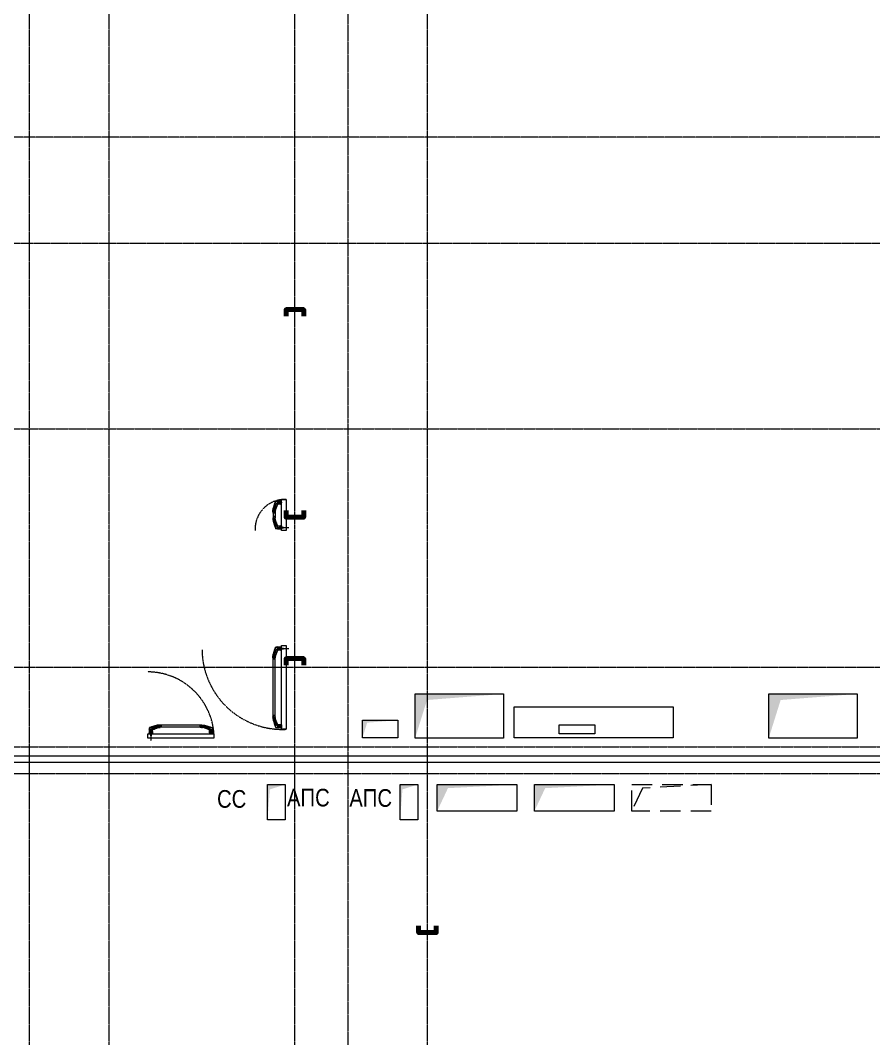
# Model space of a CAD drawing. Header units: millimetres. Extents: x -231292 to 573618, y -153144 to 564035.
# Drawn here: x -119580 to -109928, y 221195 to 232717 of the extents above; entities that cross this region are included whole.
import ezdxf

# ---------------------------------------------------------------- set-up
doc = ezdxf.new("R2010")
doc.units = ezdxf.units.MM
for name, pattern in [('CENTER2', [28.575, 19.05, -3.175, 3.175, -3.175]), ('CENTERLINE', [30, 12, -1.5, 3, -1.5, 12]), ('DASHED', [19.05, 12.7, -6.35]), ('HIDDEN', [9.525, 6.35, -3.175])]:
    doc.linetypes.add(name, pattern=pattern)
doc.layers.get('0').update_dxf_attribs({"color": 250})
for name, color, linetype, lineweight in [('АР_Двери_внутренние_антипаника', 250, 'Continuous', 0), ('Витражные конструкции', 252, 'Continuous', 15), ('ДШ_КР', 130, 'Continuous', 35), ('КМ_Фахверки', 250, 'Continuous', 80), ('ОВ_Классы', 250, 'Continuous', 0), ('ОВ_коллекторы', 250, 'Continuous', 30), ('ОВ_Отопление', 250, 'Continuous', 0), ('ОВ_Шахты', 250, 'Continuous', 5), ('РД_Оси_100', 250, 'Continuous', 0), ('СС_Отверстия', 250, 'Continuous', 9)]:
    doc.layers.add(name, color=color, linetype=linetype, lineweight=lineweight)
doc.styles.add('style1', font='ARIALN.TTF')

# ---------------------------------------------------------------- blocks, each defined once
blk = doc.blocks.new('СОШ_2200_АР_ОСИ_М100_28.05.24')
at = {"layer": 'РД_Оси_100', "linetype": 'CENTER2'}
for p, q in [((102300, -6155), (102300, 139938.679)), ((119910, 76200), (-5954.958, 76200)), ((-5954.958, 75000), (119910, 75000)), ((89599.446, 72900), (119910, 72900)), ((90799.446, 69000), (117755, 69000))]:
    blk.add_line(p, q, dxfattribs=at)
for points in [[(103200, -6155), (103200, 139938.679)], [(105300, -6155), (105300, 139938.679)], [(105900, 139938.679), (105900, -6155)], [(106800, -6155), (106800, 139938.679)], [(119910, 70200), (-5954.958, 70200)], [(94200, 69300), (119410, 69300), (119910, 69450)], [(94200, 69000), (119410, 69000), (119910, 68850)]]:
    blk.add_lwpolyline(points, dxfattribs=at)
blk = doc.blocks.new('otv')
at = {"linetype": 'Continuous'}
blk.add_lwpolyline([(0, -1), (0, 0), (1, 0), (1, -1)], close=True, dxfattribs=at)
blk.add_solid([(0, -1), (0, 0), (0.135, -0.137), (1, 0)], dxfattribs=at)
blk = doc.blocks.new('otv пунктир')
at = {"linetype": 'HIDDEN', "ltscale": 0.07}
blk.add_lwpolyline([(0, 0), (0, 1), (1, 1), (1, 0)], close=True, dxfattribs=at)
blk.add_lwpolyline([(0, 1), (0.135, 0.137), (1, 0)], dxfattribs=at)
blk = doc.blocks.new('Ф_пеноблок 200')
at = {"layer": 'КМ_Фахверки'}
blk.add_lwpolyline([(0, -75), (0, 0), (200, 0), (200, -75)], dxfattribs=at)
blk = doc.blocks.new('UUNEW01NEW00')
at = {"layer": 'АР_Двери_внутренние_антипаника', "color": 1, "linetype": 'Continuous'}
for p, q in [((-9.3, 0.2), (-14.4, -1.5)), ((-9.2, 0.8), (-9.3, 0.2)), ((-9.3, -0.1), (-9.3, 0.2)), ((-9.2, 0.2), (-9.3, 0.2)), ((-9.1, 1), (-9.2, 0.8)), ((-8.9, 0.5), (-9.2, 0.2)), ((-9.1, 19.3), (-8.9, 19.4)), ((-9.1, 19.3), (-9, 18.8)), ((-9, 1.2), (-9.1, 1)), ((-9, 18.8), (-8.8, 18.6)), ((-8.8, 1.3), (-9, 1.2)), ((-8.9, 19.4), (-8.5, 19.5)), ((-8.7, 0.8), (-8.9, 0.5)), ((-8.8, 18.6), (-8.6, 18.4)), ((-8.6, 0.9), (-8.7, 0.8)), ((-8.6, 18.4), (-8.4, 18.2)), ((-8.6, 1), (-8.6, 0.9)), ((-8.5, 1), (-8.6, 1)), ((-8.5, 19.5), (-8.2, 19.5)), ((-8.4, 0.8), (-8.5, 1.5)), ((-8.4, 1.3), (-8.5, 1)), ((-8.4, 18.2), (-8.1, 18.1)), ((-8.4, 1.4), (-8.4, 0.4)), ((-8.3, 0.5), (-8.4, 0.8)), ((-8.4, 0.4), (-8.4, -0.4)), ((-8.4, 0.4), (-8.3, 0.4)), ((-8.1, 0.2), (-8.3, 0.5)), ((-8.2, 19.5), (-7.8, 19.6)), ((-8.1, 18.1), (-7.6, 18)), ((-7.8, 0.1), (-8.1, 0.2)), ((-7.8, 19.6), (-7.5, 19.6)), ((-7.4, 0), (-7.8, 0.1)), ((-7.5, 18.3), (-7.6, 18.2)), ((-7.6, 18.2), (-7.6, 18)), ((-7.6, 18), (-7.6, 16.2)), ((-7.6, 16.2), (-7.6, 14.1)), ((-7.6, 14.1), (-7.6, 12.2)), ((-7.6, 12.2), (-7.6, 9.8)), ((-7.6, 9.8), (-7.6, 7.8)), ((-7.6, 7.8), (-7.6, 6.2)), ((-7.6, 6.2), (-7.6, 4.7)), ((-7.6, 4.7), (-7.5, 3.2)), ((-7.5, 19.6), (-7.1, 19.6)), ((-7.4, 18.3), (-7.5, 18.3)), ((-7.5, 3.2), (-7.5, 1.6)), ((-7.5, 1.6), (-7.4, 0)), ((-7.5, 0), (-7.5, 0)), ((-7.5, 0), (-7.3, 0)), ((-7.3, 18.3), (-7.4, 18.3)), ((-7.4, 0), (7.4, 0)), ((-7.2, 18.3), (-7.3, 18.3)), ((-7.3, 0), (7.3, 0)), ((-7.1, 18.3), (-7.2, 18.3)), ((-7.1, 24), (-7.1, 19.6)), ((-7.1, 19.6), (7.1, 19.6)), ((-7.1, 19.6), (-7.1, 18.3)), ((7.1, 18.3), (-7.1, 18.3)), ((-3.5, 16), (-4.6, 16.4)), ((-4.6, 16.4), (-4.6, 16.3)), ((-3.5, 15.9), (-4.6, 16.3)), ((-4.6, 16.3), (-3.8, 14.8)), ((-3.8, 14.8), (-3.3, 14.8)), ((-3, 14.7), (-3.8, 14.7)), ((-3.8, 14.7), (-3.8, 14.6)), ((-3, 14.6), (-3.8, 14.6)), ((-3.8, 14.6), (-3.8, 13.7)), ((-3.8, 13.7), (-3, 13.7)), ((-3.3, 14.8), (-3.6, 15.5)), ((-3.6, 15.5), (-2.7, 15.3)), ((-3.3, 14.9), (-3.6, 15.5)), ((-2.3, 15.7), (-3.5, 16)), ((-2.3, 15.6), (-3.5, 15.9)), ((-3.1, 14.4), (-3.4, 14.4)), ((-3.4, 14.4), (-3.4, 13.9)), ((-3.4, 14), (-3.1, 14)), ((-3.4, 13.9), (-3.1, 13.9)), ((-3.3, 14.9), (-3.3, 14.8)), ((-3, 14.4), (-3.1, 14.4)), ((-3.1, 14), (-3.1, 13.9)), ((-3.1, 14), (-3, 14)), ((-3.1, 13.9), (-3, 13.9)), ((-3, 14.7), (-3, 14.6)), ((-2.9, 14.7), (-3, 14.7)), ((-2.9, 14.6), (-3, 14.6)), ((-2.9, 14.4), (-3, 14.4)), ((-3, 14.4), (-3, 14.4)), ((-3, 14.4), (-3, 14.4)), ((-3, 14), (-3, 14)), ((-3, 14), (-3, 14)), ((-3, 14), (-2.9, 14)), ((-3, 13.9), (-3, 13.9)), ((-3, 13.9), (-3, 13.9)), ((-3, 13.9), (-2.9, 13.9)), ((-3, 13.7), (-2.9, 13.7)), ((-2.8, 14.7), (-2.9, 14.7)), ((-2.9, 14.7), (-2.9, 14.7)), ((-2.8, 14.5), (-2.9, 14.6)), ((-2.9, 14.6), (-2.9, 14.6)), ((-2.9, 14.3), (-2.9, 14.4)), ((-2.9, 14.3), (-2.9, 14.3)), ((-2.9, 14.3), (-2.9, 14.3)), ((-2.9, 14.3), (-2.9, 14.3)), ((-2.9, 14), (-2.9, 14.3)), ((-2.9, 14.1), (-2.9, 14)), ((-2.9, 14), (-2.9, 14.1)), ((-2.9, 14.1), (-2.9, 14.1)), ((-2.9, 14.1), (-2.9, 14.1)), ((-2.9, 14.1), (-2.9, 14.1)), ((-2.9, 14), (-2.9, 14)), ((-2.9, 13.9), (-2.9, 14)), ((-2.9, 14), (-2.9, 14)), ((-2.9, 14), (-2.9, 14)), ((-2.9, 13.9), (-2.9, 13.9)), ((-2.9, 13.9), (-2.9, 13.9)), ((-2.9, 13.7), (-2.8, 13.7)), ((-2.7, 14.6), (-2.8, 14.7)), ((-2.7, 14.5), (-2.8, 14.5)), ((-2.8, 13.7), (-2.8, 13.8)), ((-2.8, 13.8), (-2.7, 13.8)), ((-2.7, 15.3), (-1.7, 15.1)), ((-2.6, 14.6), (-2.7, 14.6)), ((-2.6, 14.5), (-2.7, 14.5)), ((-2.7, 13.8), (-2.6, 13.8)), ((-2.6, 14.5), (-2.6, 14.6)), ((-2.6, 14.6), (-2.6, 14.6)), ((-2.6, 14.4), (-2.6, 14.5)), ((-2.5, 14.5), (-2.6, 14.5)), ((-2.5, 14.4), (-2.6, 14.4)), ((-2.6, 14.4), (-2.6, 14.4)), ((-2.6, 13.8), (-2.6, 13.9)), ((-2.6, 13.9), (-2.5, 13.9)), ((-2.5, 14.4), (-2.5, 14.5)), ((-2.5, 14.4), (-2.5, 14.3)), ((-2.5, 14.3), (-2.5, 14.4)), ((-2.5, 14), (-2.5, 14.3)), ((-2.5, 13.9), (-2.5, 14)), ((-1, 15.5), (-2.3, 15.7)), ((-1, 15.4), (-2.3, 15.6)), ((-2.2, 14.5), (-2.3, 14.5)), ((-2.3, 14.5), (-2.3, 14.4)), ((-2.3, 14.4), (-2.3, 14.3)), ((-2.2, 14.4), (-2.3, 14.4)), ((-2.3, 14.4), (-2.3, 14.3)), ((-2.3, 14.3), (-2.3, 14)), ((-2.3, 14), (-2.3, 13.9)), ((-2.3, 13.9), (-2.3, 13.9)), ((-2.3, 13.9), (-2.2, 13.8)), ((-2.1, 14.6), (-2.2, 14.6)), ((-2.2, 14.6), (-2.2, 14.5)), ((-2.1, 14.5), (-2.2, 14.5)), ((-2.2, 14.5), (-2.2, 14.4)), ((-2.2, 13.8), (-2.2, 13.8)), ((-2.2, 13.8), (-2.1, 13.8)), ((-2, 14.7), (-2.1, 14.6)), ((-2, 14.6), (-2.1, 14.5)), ((-2.1, 14.6), (-2.1, 14.6)), ((-2.1, 14.5), (-2.1, 14.5)), ((-2.1, 13.8), (-2, 13.7)), ((-1.9, 14.7), (-2, 14.7)), ((-1.9, 14.6), (-2, 14.6)), ((-2, 13.7), (-2, 13.7)), ((-2, 13.7), (-1.9, 13.7)), ((-1.8, 14.7), (-1.9, 14.7)), ((-1.8, 14.6), (-1.9, 14.6)), ((-1.8, 14.4), (-1.9, 14.4)), ((-1.9, 14.4), (-1.9, 14.3)), ((-1.9, 14.3), (-1.9, 14)), ((-1.9, 14.3), (-1.9, 14.3)), ((-1.9, 14.3), (-1.9, 14.3)), ((-1.9, 14.3), (-1.9, 14.3)), ((-1.9, 14.1), (-1.9, 14.1)), ((-1.9, 14.1), (-1.9, 14.1)), ((-1.9, 14.1), (-1.9, 14.1)), ((-1.9, 14.1), (-1.8, 14)), ((-1.9, 14), (-1.9, 14)), ((-1.9, 14), (-1.9, 14)), ((-1.9, 14), (-1.9, 13.9)), ((-1.9, 13.9), (-1.8, 13.9)), ((-1.9, 13.7), (-1.8, 13.7)), ((-1.8, 14.7), (-1.8, 14.6)), ((-1.5, 14.7), (-1.8, 14.7)), ((-1.5, 14.6), (-1.8, 14.6)), ((-1.7, 14.4), (-1.8, 14.4)), ((-1.8, 14.4), (-1.8, 14.4)), ((-1.8, 14.4), (-1.8, 14.4)), ((-1.8, 14), (-1.8, 14)), ((-1.8, 14), (-1.8, 14)), ((-1.8, 14), (-1.7, 14)), ((-1.8, 13.9), (-1.8, 13.9)), ((-1.8, 13.9), (-1.8, 13.9)), ((-1.8, 13.9), (-1.7, 13.9)), ((-1.8, 13.7), (-1.5, 13.7)), ((-1.7, 15.1), (-0.7, 15)), ((-1.7, 14.4), (-1.7, 14.4)), ((-1.6, 14.4), (-1.7, 14.4)), ((-1.7, 14), (-1.7, 13.9)), ((-1.7, 14), (-1.7, 14)), ((-1.7, 14), (-1.6, 14)), ((-1.7, 13.9), (-1.6, 13.9)), ((-1.7, 13.9), (-1.7, 13.9)), ((-1.5, 14.4), (-1.6, 14.4)), ((-1.6, 14.4), (-1.6, 14.4)), ((-1.6, 14), (-1.6, 13.9)), ((-1.6, 14), (-1.6, 14)), ((-1.6, 14), (-1.5, 14)), ((-1.6, 13.9), (-1.6, 13.9)), ((-1.6, 13.9), (-1.5, 13.9)), ((-1.5, 14.7), (-1.5, 14.6)), ((-1.4, 14.7), (-1.5, 14.7)), ((-1.4, 14.6), (-1.5, 14.6)), ((-1.4, 14.3), (-1.5, 14.4)), ((-1.5, 14.4), (-1.5, 14.4)), ((-1.5, 14.4), (-1.5, 14.4)), ((-1.5, 14), (-1.4, 14.1)), ((-1.5, 14), (-1.5, 14)), ((-1.5, 14), (-1.5, 14)), ((-1.5, 14), (-1.5, 14)), ((-1.5, 13.9), (-1.5, 13.9)), ((-1.5, 13.9), (-1.5, 13.9)), ((-1.5, 13.9), (-1.5, 13.9)), ((-1.5, 13.9), (-1.4, 13.9)), ((-1.5, 13.7), (-1.4, 13.7)), ((-1.3, 14.7), (-1.4, 14.7)), ((-1.3, 14.6), (-1.4, 14.6)), ((-1.4, 14.3), (-1.4, 14.3)), ((-1.4, 14.3), (-1.4, 14.3)), ((-1.4, 14.3), (-1.4, 14.3)), ((-1.4, 14), (-1.4, 14.3)), ((-1.4, 14.1), (-1.4, 14)), ((-1.4, 14.1), (-1.4, 14.1)), ((-1.4, 14.1), (-1.4, 14.1)), ((-1.4, 14.1), (-1.4, 14.1)), ((-1.4, 13.9), (-1.4, 14)), ((-1.4, 14), (-1.4, 14)), ((-1.4, 14), (-1.4, 14)), ((-1.4, 13.7), (-1.3, 13.7)), ((-1.2, 14.6), (-1.3, 14.7)), ((-1.3, 14.7), (-1.3, 14.7)), ((-1.3, 14.5), (-1.3, 14.6)), ((-1.2, 14.5), (-1.3, 14.5)), ((-1.3, 13.7), (-1.2, 13.8)), ((-1.1, 14.6), (-1.2, 14.6)), ((-1.1, 14.5), (-1.2, 14.5)), ((-1.2, 13.8), (-1.2, 13.8)), ((-1.2, 13.8), (-1.1, 13.8)), ((-1.1, 14.5), (-1.1, 14.6)), ((-1.1, 14.6), (-1.1, 14.6)), ((-1.1, 14.4), (-1.1, 14.5)), ((-1, 14.5), (-1.1, 14.5)), ((-1, 14.4), (-1.1, 14.4)), ((-1.1, 14.4), (-1.1, 14.4)), ((-1.1, 13.8), (-1.1, 13.9)), ((-1.1, 13.9), (-1, 13.9)), ((0, 16.5), (-1, 15.5)), ((0, 16.4), (-1, 15.4)), ((-1, 15.5), (-1, 15.4)), ((-1, 14.4), (-1, 14.5)), ((-1, 14.3), (-1, 14.4)), ((-1, 14.4), (-1, 14.3)), ((-1, 14), (-1, 14.3)), ((-1, 13.9), (-1, 14)), ((0, 14.7), (-0.8, 14.7)), ((-0.8, 14.7), (-0.8, 14.6)), ((0, 14.6), (-0.8, 14.6)), ((-0.8, 14.6), (-0.8, 13.7)), ((-0.8, 13.7), (-0.4, 13.7)), ((-0.7, 15), (0, 15.7)), ((-0.1, 14.4), (-0.4, 14.4)), ((-0.4, 14.4), (-0.4, 14.2)), ((-0.4, 14.3), (-0.1, 14.3)), ((-0.4, 14.2), (-0.1, 14.2)), ((-0.4, 14.1), (-0.2, 14.1)), ((-0.4, 13.7), (-0.4, 14.1)), ((-0.2, 14.1), (0, 13.7)), ((0, 14.4), (-0.1, 14.4)), ((-0.1, 14.4), (-0.1, 14.4)), ((-0.1, 14.4), (-0.1, 14.4)), ((-0.1, 14.3), (-0.1, 14.2)), ((-0.1, 14.3), (-0.1, 14.3)), ((-0.1, 14.3), (-0.1, 14.3)), ((-0.1, 14.3), (0, 14.3)), ((-0.1, 14.2), (-0.1, 14.2)), ((-0.1, 14.2), (-0.1, 14.2)), ((-0.1, 14.2), (0, 14.2)), ((0, 16.5), (0, 16.4)), ((1, 15.5), (0, 16.5)), ((1, 15.4), (0, 16.4)), ((0, 15.7), (0.7, 15)), ((0, 14.7), (0, 14.6)), ((0.1, 14.7), (0, 14.7)), ((0.1, 14.6), (0, 14.6)), ((0, 14.3), (0, 14.4)), ((0, 14.4), (0, 14.4)), ((0, 14.3), (0, 14.4)), ((0, 14.4), (0, 14.4)), ((0, 14.4), (0, 14.4)), ((0, 14.4), (0, 14.4)), ((0, 14.4), (0, 14.4)), ((0, 14.3), (0, 14.3)), ((0, 14.3), (0, 14.3)), ((0, 14.3), (0, 14.3)), ((0, 14.2), (0, 14.3)), ((0, 14.3), (0, 14.3)), ((0, 14.3), (0, 14.3)), ((0, 14.3), (0, 14.3)), ((0, 14.2), (0, 14.2)), ((0, 14.2), (0, 14.2)), ((0, 13.7), (0.5, 13.7)), ((0.2, 14.7), (0.1, 14.7)), ((0.2, 14.6), (0.1, 14.6)), ((0.3, 14.6), (0.2, 14.7)), ((0.2, 14.7), (0.2, 14.7)), ((0.2, 14.5), (0.2, 14.6)), ((0.3, 14.5), (0.2, 14.5)), ((0.5, 13.7), (0.2, 14.1)), ((0.2, 14.1), (0.3, 14.1)), ((0.4, 14.6), (0.3, 14.6)), ((0.4, 14.5), (0.3, 14.5)), ((0.3, 14.1), (0.4, 14.2)), ((0.3, 14.1), (0.3, 14.1)), ((0.5, 13.8), (0.3, 14.1)), ((0.4, 14.5), (0.4, 14.6)), ((0.4, 14.6), (0.4, 14.6)), ((0.4, 14.4), (0.4, 14.5)), ((0.4, 14.4), (0.4, 14.5)), ((0.4, 14.5), (0.4, 14.5)), ((0.4, 14.3), (0.4, 14.4)), ((0.4, 14.4), (0.4, 14.4)), ((0.4, 14.4), (0.4, 14.4)), ((0.4, 14.2), (0.4, 14.3)), ((0.4, 14.3), (0.4, 14.3)), ((0.4, 14.2), (0.4, 14.2)), ((0.5, 13.8), (0.5, 13.7)), ((0.7, 15), (1.7, 15.1)), ((0.7, 14.7), (0.7, 14.6)), ((1.4, 14.7), (0.7, 14.7)), ((1.4, 14.6), (0.7, 14.6)), ((0.7, 14.6), (0.7, 13.7)), ((0.7, 13.7), (1.1, 13.7)), ((2.3, 15.7), (1, 15.5)), ((2.3, 15.6), (1, 15.4)), ((1, 15.5), (1, 15.4)), ((1.1, 13.7), (1.1, 14.3)), ((1.1, 14.3), (1.2, 14.3)), ((1.2, 14.3), (1.5, 13.7)), ((1.4, 14.7), (1.4, 14.6)), ((1.6, 14.2), (1.4, 14.7)), ((1.6, 14.1), (1.4, 14.6)), ((1.5, 13.7), (1.8, 13.7)), ((1.6, 14.2), (1.6, 14.1)), ((1.7, 14.2), (1.6, 14.2)), ((1.7, 14.1), (1.6, 14.1)), ((1.7, 15.1), (2.7, 15.3)), ((1.9, 14.7), (1.7, 14.2)), ((1.9, 14.6), (1.7, 14.1)), ((1.7, 14.2), (1.7, 14.1)), ((1.8, 13.7), (2, 14.3)), ((1.9, 14.7), (1.9, 14.6)), ((2.5, 14.7), (1.9, 14.7)), ((2.5, 14.6), (1.9, 14.6)), ((2, 14.3), (2.2, 14.3)), ((2.2, 14.3), (2.2, 13.7)), ((2.2, 13.7), (2.5, 13.7)), ((3.5, 16), (2.3, 15.7)), ((3.5, 15.9), (2.3, 15.6)), ((2.5, 14.7), (2.5, 14.6)), ((2.5, 13.7), (2.5, 14.6)), ((2.7, 15.3), (3.6, 15.5)), ((3.1, 14.7), (2.7, 13.8)), ((3.1, 14.6), (2.7, 13.7)), ((2.7, 13.8), (2.7, 13.7)), ((2.7, 13.7), (3.2, 13.7)), ((3.1, 14.7), (3.1, 14.6)), ((3.9, 14.7), (3.1, 14.7)), ((3.9, 14.6), (3.1, 14.6)), ((3.2, 13.7), (3.2, 13.9)), ((3.2, 13.9), (3.8, 13.9)), ((3.6, 15.5), (3.3, 14.8)), ((3.6, 15.5), (3.3, 14.9)), ((3.3, 14.9), (3.3, 14.8)), ((3.3, 14.8), (3.8, 14.8)), ((3.4, 14.3), (3.3, 14)), ((3.3, 14.1), (3.7, 14.1)), ((3.3, 14), (3.7, 14)), ((3.6, 14.3), (3.4, 14.3)), ((4.6, 16.4), (3.5, 16)), ((4.6, 16.3), (3.5, 15.9)), ((3.7, 14), (3.6, 14.3)), ((3.8, 14.8), (4.6, 16.3)), ((3.8, 13.9), (3.8, 13.7)), ((3.8, 13.7), (4.2, 13.7)), ((3.9, 14.7), (3.9, 14.6)), ((4.2, 13.8), (3.9, 14.7)), ((4.2, 13.7), (3.9, 14.6)), ((4.2, 13.8), (4.2, 13.7)), ((4.6, 16.4), (4.6, 16.3)), ((6.7, -9.4), (7.3, 0)), ((7.1, 19.6), (7.1, 24)), ((7.1, 19.6), (7.1, 18.3)), ((7.1, 19.6), (7.5, 19.6)), ((7.2, 18.3), (7.1, 18.3)), ((7.3, 18.3), (7.2, 18.3)), ((7.5, 18.3), (7.3, 18.3)), ((7.4, 0), (7.5, 2)), ((7.8, 0.1), (7.4, 0)), ((7.5, 19.6), (7.8, 19.6)), ((7.6, 18.2), (7.5, 18.3)), ((7.5, 2), (7.6, 4)), ((7.6, 18), (7.6, 18.2)), ((7.6, 18), (8.1, 18.1)), ((7.6, 16.2), (7.6, 18)), ((7.6, 14.2), (7.6, 16.2)), ((7.6, 12.3), (7.6, 14.2)), ((7.6, 9.9), (7.6, 12.3)), ((7.6, 8), (7.6, 9.9)), ((7.6, 5.9), (7.6, 8)), ((7.6, 4), (7.6, 5.9)), ((7.8, 19.6), (8.2, 19.5)), ((8.1, 0.2), (7.8, 0.1)), ((8.1, 18.1), (8.4, 18.2)), ((8.3, 0.5), (8.1, 0.2)), ((8.2, 19.5), (8.5, 19.5)), ((8.4, 0.8), (8.3, 0.5)), ((8.4, 18.2), (8.6, 18.4)), ((8.5, 19.5), (8.9, 19.4)), ((8.6, 18.4), (8.8, 18.6)), ((8.8, 18.6), (9, 18.8)), ((8.9, 19.4), (9.1, 19.3)), ((9, 18.8), (9.1, 19.3)), ((-52.5, -11.9), (-52.5, -19.8)), ((-52.5, -19.8), (-52.5, -25.1)), ((-52.5, -25.1), (-47.5, -25.1)), ((-47.5, -11.9), (-47.5, -19.8)), ((-47.5, -11.9), (-47.5, -11.9)), ((-47.5, -19.8), (-46, -19.6)), ((-45.9, -19.8), (-47.5, -19.8)), ((-47.5, -19.8), (-47.5, -25.1)), ((-46, -19.6), (-44.5, -19.2)), ((-44.3, -19.8), (-45.9, -19.8)), ((-43.1, -11.4), (-44.5, -11.6)), ((-44.5, -19.2), (-42.9, -18.5)), ((-42.5, -19.7), (-44.3, -19.8)), ((-41.6, -11.2), (-43.1, -11.4)), ((-42.9, -18.5), (-41.3, -17.7)), ((-40.6, -19.6), (-42.5, -19.7)), ((-39.3, -10.7), (-41.6, -11.2)), ((-41.3, -17.7), (-39, -16.7)), ((-37.8, -19.2), (-40.6, -19.6)), ((-36.7, -9.9), (-39.3, -10.7)), ((-39, -16.7), (-36.4, -15.7)), ((-34.9, -18.5), (-37.8, -19.2)), ((-33.8, -8.9), (-36.7, -9.9)), ((-36.4, -15.7), (-33.5, -14.5)), ((-31.9, -17.6), (-34.9, -18.5)), ((-30.7, -7.7), (-33.8, -8.9)), ((-33.5, -14.5), (-30.3, -13.4)), ((-28.7, -16.6), (-31.9, -17.6)), ((-27.2, -6.3), (-30.7, -7.7)), ((-30.3, -13.4), (-26.8, -12.1)), ((-25.2, -15.3), (-28.7, -16.6)), ((-23.3, -4.8), (-27.2, -6.3)), ((-26.8, -12.1), (-22.9, -10.9)), ((-21.4, -13.9), (-25.2, -15.3)), ((-19.1, -3.2), (-23.3, -4.8)), ((-22.9, -10.9), (-18.7, -9.6)), ((-17.3, -12.4), (-21.4, -13.9)), ((-14.4, -1.5), (-19.1, -3.2)), ((-18.7, -9.6), (-14, -8.2)), ((-12.8, -10.8), (-17.3, -12.4)), ((-14, -8.2), (-8.8, -6.6)), ((-7.8, -9.1), (-12.8, -10.8)), ((-9, -3.8), (-9.3, -0.1)), ((-8.8, -6.6), (-9, -3.8)), ((-8.8, -6.6), (-8.8, -6.6)), ((-8.8, -7.3), (-8.8, -6.6)), ((-8.8, -6.6), (-8.7, -6.6)), ((-8.5, -8.1), (-8.8, -7.3)), ((-8.7, -6.6), (-8.6, -6.6)), ((-8.6, -6.6), (-8.4, -6.7)), ((-8.2, -8.7), (-8.5, -8.1)), ((-8.4, -0.4), (-8.3, -0.9)), ((-8.4, -6.7), (-8.1, -6.7)), ((-8.3, -0.9), (-8.3, -1.1)), ((-8.3, -1.1), (-8.3, -1.1)), ((-8.3, -1.2), (-8.2, -1.2)), ((-8.2, -1.2), (-8.2, -1.2)), ((-8.2, -1.2), (-8.2, -1.5)), ((-8.2, -1.5), (-8.2, -1.5)), ((-7.8, -9.1), (-8.2, -8.7)), ((-8.1, -6.7), (-8, -6.6)), ((-8, -7.1), (-8.1, -6.7)), ((-8.1, -6.7), (-8.1, -6.7)), ((-8, -6.6), (-8, -6.6)), ((-8, -6.6), (-7.9, -6.6)), ((-7.6, -7.6), (-8, -7.1)), ((-7.8, -6.9), (-7.9, -6.6)), ((-7.9, -6.6), (-7.9, -6.7)), ((-7.9, -6.7), (-7.9, -6.6)), ((-7.5, -7.2), (-7.8, -6.9)), ((-7.4, -8.9), (-7.8, -9.1)), ((-7.2, -8), (-7.6, -7.6)), ((-7.2, -7.4), (-7.5, -7.2)), ((-7.1, -8.7), (-7.4, -8.9)), ((-7.3, 0), (-7.2, -1.7)), ((-7.2, -1.7), (-7.2, -3.1)), ((-7.2, -3.1), (-7.1, -4.5)), ((-6.9, -7.4), (-7.2, -7.4)), ((-6.7, -8.2), (-7.2, -8)), ((-7.1, -4.5), (-7, -6)), ((-6.7, -8.2), (-7.1, -8.7)), ((-7, -6), (-6.9, -7.4)), ((-6.9, -7.4), (-6.8, -7.5)), ((-6.8, -7.5), (-6.8, -7.5)), ((-6.8, -7.5), (-6.8, -7.6)), ((-6.8, -7.6), (-6.8, -7.6)), ((-6.8, -7.6), (-6.8, -7.6)), ((-6.8, -7.6), (-6.8, -7.6)), ((-6.8, -7.6), (-6.8, -7.6)), ((-6.8, -7.6), (-6.8, -7.6)), ((-6.8, -7.6), (-6.8, -7.6)), ((-6.8, -7.6), (-6.8, -7.6)), ((-6.8, -7.6), (-6.8, -7.6)), ((-6.8, -7.6), (-6.8, -7.6)), ((-6.8, -7.6), (-6.8, -7.6)), ((-6.8, -7.6), (-6.8, -7.6)), ((-6.8, -7.6), (-6.8, -7.6)), ((-6.8, -7.6), (-6.8, -7.6)), ((-6.8, -7.6), (-6.7, -7.8)), ((-6.7, -7.8), (-6.6, -8)), ((-6.6, -8), (-6.7, -8.1)), ((-6.7, -8.1), (-6.7, -8.2)), ((-6.7, -8.2), (5.6, -10.6)), ((5.6, -10.6), (6.3, -10)), ((5.6, -10.6), (6, -10.6)), ((6, -10.6), (6.3, -10.5)), ((6.3, -10), (6.6, -9.7)), ((6.3, -10.5), (6.4, -10.5)), ((6.6, -9.7), (6.7, -9.4)), ((6.7, -9.4), (7.1, -9.3)), ((7.1, -9.3), (7.4, -9.1)), ((7.4, -9.1), (7.6, -8.9)), ((8.3, -0.4), (8.3, -0.3))]:
    blk.add_line(p, q, dxfattribs=at)
at = {"layer": 'АР_Двери_внутренние_антипаника', "color": 40, "linetype": 'Continuous'}
for p, q in [((-8.8, 1.3), (-13.2, -0.1)), ((-9.1, 24), (9.1, 24)), ((-9.1, 19.3), (-9.1, 24)), ((-9, 18.2), (-9.1, 19.3)), ((-9, 17.1), (-9, 18.2)), ((-8.5, 1.5), (-9, 17.1)), ((-8.5, 1.5), (-8.8, 1.3)), ((8.3, 0.5), (8, -3.9)), ((9.1, 24), (9.1, 19.3)), ((-53, -19.5), (-53, -12.4)), ((-53, -24.6), (-53, -19.5)), ((-47.5, -11.9), (-52.5, -11.9)), ((-52.5, -25.1), (-47.5, -25.1)), ((-47.5, -11.9), (-46.3, -11.8)), ((-47.5, -25.1), (-45.1, -25)), ((-45.1, -11.7), (-46.3, -11.8)), ((-44.4, -11.5), (-45.1, -11.7)), ((-45.1, -25), (-44.1, -24.9)), ((-42.2, -11), (-44.4, -11.6)), ((-44.1, -24.9), (-43.6, -24.9)), ((-43.6, -24.9), (-43, -24.8)), ((-43, -24.8), (-42.4, -24.8)), ((-42.4, -24.8), (-41.8, -24.7)), ((-40, -10.4), (-42.2, -11)), ((-41.8, -24.7), (-41.1, -24.6)), ((-41.1, -24.6), (-39.3, -24.3)), ((-38, -9.7), (-40, -10.4)), ((-39.3, -24.3), (-37.6, -23.9)), ((-36.1, -9), (-38, -9.7)), ((-37.6, -23.9), (-36.2, -23.6)), ((-36.2, -23.6), (-35.1, -23.3)), ((-34.2, -8.3), (-36.1, -9)), ((-35.1, -23.3), (-34.2, -23.1)), ((-32.1, -7.5), (-34.2, -8.3)), ((-34.2, -23.1), (-33.1, -22.8)), ((-33.1, -22.8), (-31.7, -22.5)), ((-30.3, -6.7), (-32.1, -7.5)), ((-31.7, -22.5), (-30.1, -22)), ((-28.2, -5.9), (-30.3, -6.7)), ((-30.1, -22), (-28.2, -21.5)), ((-25.9, -4.9), (-28.2, -5.9)), ((-28.2, -21.5), (-26, -20.8)), ((-26, -20.8), (-23.3, -20)), ((-23.3, -3.9), (-25.9, -4.9)), ((-20.4, -2.7), (-23.3, -3.9)), ((-23.3, -20), (-20.2, -19.1)), ((-17, -1.5), (-20.4, -2.7)), ((-20.2, -19.1), (-17.7, -18.3)), ((-17.7, -18.3), (-14.9, -17.4)), ((-13.2, -0.1), (-17, -1.5)), ((-14.9, -17.4), (-11.8, -16.4)), ((-11.8, -16.4), (-8.3, -15.3)), ((-8.3, -15.3), (-4.5, -14.1)), ((-4.5, -14.1), (-0.2, -12.7)), ((-0.2, -12.7), (4.6, -11.2)), ((4.6, -11.2), (5.6, -10.9)), ((5.6, -10.9), (6.4, -10.5)), ((6.4, -10.5), (7.3, -9.6)), ((7.3, -9.6), (7.6, -8.9)), ((7.6, -8.9), (7.7, -8.7)), ((8, -3.9), (7.7, -8.6)), ((7.7, -8.7), (7.7, -8.6))]:
    blk.add_line(p, q, dxfattribs=at)
at = {"layer": 'АР_Двери_внутренние_антипаника', "color": 1, "linetype": 'CENTERLINE'}
blk.add_line((0, 4.4), (0, 26), dxfattribs=at)
at = {"layer": 'АР_Двери_внутренние_антипаника', "color": 1, "linetype": 'HIDDEN'}
for p, q in [((-60.5, -14), (-53, -14)), ((-60.5, -14), (-60.5, -23)), ((-60.5, -23), (-53, -23)), ((-54.5, -17.6), (-54.5, -14.1)), ((-54.5, -14.1), (-53, -14.1)), ((-54.5, -17.6), (-53, -17.6))]:
    blk.add_line(p, q, dxfattribs=at)
at = {"layer": 'АР_Двери_внутренние_антипаника', "color": 1, "linetype": 'Continuous'}
blk.add_arc((490.8, 29.3), 500, 183.30824, 184.12158, dxfattribs=at)
at = {"layer": 'АР_Двери_внутренние_антипаника', "color": 40, "linetype": 'Continuous'}
for centre, radius, start, end in [((-490.9, 27.7), 500, 356.92187, 359.03769), ((-52.5, -12.4), 0.5, 90, 180), ((-52.5, -24.6), 0.5, 180, 270)]:
    blk.add_arc(centre, radius, start, end, dxfattribs=at)
at = {"layer": 'АР_Двери_внутренние_антипаника', "color": 1, "linetype": 'Continuous'}
blk.add_point((0, 0), dxfattribs=at)
blk = doc.blocks.new('66NEW00')
at = {"layer": 'АР_Двери_внутренние_антипаника', "color": 40, "linetype": 'Continuous'}
for p, q in [((9.1, 0), (-9.1, 0)), ((-9.1, 0), (-9.1, -4.7)), ((9.1, -4.7), (9.1, 0)), ((-8.3, -23.5), (-8, -27.9)), ((-8, -27.9), (-7.7, -32.5)), ((-7.7, -32.7), (-7.7, -32.5)), ((-7.6, -32.8), (-7.7, -32.7)), ((-7.3, -33.6), (-7.6, -32.8)), ((-6.4, -34.5), (-7.3, -33.6)), ((-5.6, -34.9), (-6.4, -34.5)), ((-4.6, -35.2), (-5.6, -34.9)), ((0.2, -36.7), (-4.6, -35.2)), ((4.5, -38.1), (0.2, -36.7)), ((8.3, -39.3), (4.5, -38.1)), ((11.8, -40.4), (8.3, -39.3)), ((8.5, -22.4), (9, -6.9)), ((8.5, -22.4), (8.8, -22.7)), ((8.8, -22.7), (13.2, -24.1)), ((9, -5.7), (9.1, -4.7)), ((9, -6.9), (9, -5.7)), ((14.9, -41.4), (11.8, -40.4)), ((13.2, -24.1), (17, -25.5)), ((17.7, -42.3), (14.9, -41.4)), ((17, -25.5), (20.4, -26.7)), ((20.2, -43), (17.7, -42.3)), ((23.3, -44), (20.2, -43)), ((20.4, -26.7), (23.3, -27.9)), ((23.3, -27.9), (25.9, -28.9)), ((26, -44.8), (23.3, -44)), ((25.9, -28.9), (28.2, -29.9)), ((28.2, -45.4), (26, -44.8)), ((28.2, -29.9), (30.3, -30.7)), ((30.1, -46), (28.2, -45.4)), ((31.7, -46.4), (30.1, -46)), ((30.3, -30.7), (32.1, -31.4)), ((33.1, -46.8), (31.7, -46.4)), ((32.1, -31.4), (34.2, -32.3)), ((34.2, -47.1), (33.1, -46.8)), ((34.2, -32.3), (36.1, -33)), ((35.1, -47.3), (34.2, -47.1)), ((36.2, -47.6), (35.1, -47.3)), ((36.1, -33), (38, -33.7)), ((37.6, -47.9), (36.2, -47.6)), ((39.3, -48.2), (37.6, -47.9)), ((38, -33.7), (40, -34.4)), ((41.1, -48.6), (39.3, -48.2)), ((40, -34.4), (42.2, -35)), ((41.8, -48.7), (41.1, -48.6)), ((42.4, -48.7), (41.8, -48.7)), ((42.2, -35), (44.4, -35.5)), ((43, -48.8), (42.4, -48.7)), ((43.6, -48.9), (43, -48.8)), ((44.1, -48.9), (43.6, -48.9)), ((45.1, -49), (44.1, -48.9)), ((44.4, -35.5), (45.1, -35.6)), ((45.1, -35.6), (46.3, -35.8)), ((47.5, -49.1), (45.1, -49)), ((47.5, -35.8), (46.3, -35.8)), ((47.5, -35.8), (52.5, -35.8)), ((52.5, -49.1), (47.5, -49.1)), ((53, -43.4), (53, -36.3)), ((53, -48.6), (53, -43.4))]:
    blk.add_line(p, q, dxfattribs=at)
at = {"layer": 'АР_Двери_внутренние_антипаника', "color": 1, "linetype": 'Continuous'}
for p, q in [((-7.1, -4.4), (-7.1, 0)), ((7.1, 0), (7.1, -4.4)), ((-8.9, -4.6), (-9.1, -4.7)), ((-9, -5.2), (-9.1, -4.7)), ((-8.8, -5.4), (-9, -5.2)), ((-8.5, -4.5), (-8.9, -4.6)), ((-8.6, -5.6), (-8.8, -5.4)), ((-8.4, -5.7), (-8.6, -5.6)), ((-8.2, -4.4), (-8.5, -4.5)), ((-8.1, -5.8), (-8.4, -5.7)), ((-8.4, -23.1), (-8.3, -23.5)), ((-8.3, -23.5), (-8.1, -23.7)), ((-8.3, -24.4), (-8.3, -24.2)), ((-7.8, -4.4), (-8.2, -4.4)), ((-7.6, -5.9), (-8.1, -5.8)), ((-8.1, -23.7), (-7.8, -23.9)), ((-7.5, -4.4), (-7.8, -4.4)), ((-7.8, -23.9), (-7.4, -24)), ((-7.6, -5.8), (-7.5, -5.7)), ((-7.6, -5.9), (-7.6, -5.8)), ((-7.6, -7.7), (-7.6, -5.9)), ((-7.6, -9.8), (-7.6, -7.7)), ((-7.6, -11.7), (-7.6, -9.8)), ((-7.6, -14), (-7.6, -11.7)), ((-7.6, -16), (-7.6, -14)), ((-7.6, -18.1), (-7.6, -16)), ((-7.6, -19.9), (-7.6, -18.1)), ((-7.5, -21.9), (-7.6, -19.9)), ((-7.4, -33.1), (-7.6, -32.8)), ((-7.1, -4.4), (-7.5, -4.4)), ((-7.5, -5.7), (-7.3, -5.7)), ((-7.4, -24), (-7.5, -21.9)), ((7.4, -24), (-7.4, -24)), ((-7.1, -33.3), (-7.4, -33.1)), ((-7.3, -5.7), (-7.2, -5.6)), ((7.3, -24), (-7.3, -24)), ((-6.7, -33.3), (-7.3, -24)), ((-7.2, -5.6), (-7.1, -5.6)), ((7.1, -4.4), (-7.1, -4.4)), ((-7.1, -4.4), (-7.1, -5.6)), ((-7.1, -5.6), (7.1, -5.6)), ((-6.7, -33.3), (-7.1, -33.3)), ((-6.6, -33.7), (-6.7, -33.3)), ((-6.3, -34), (-6.6, -33.7)), ((-6.3, -34.5), (-6.4, -34.4)), ((-5.6, -34.5), (-6.3, -34)), ((-6, -34.6), (-6.3, -34.5)), ((-5.6, -34.5), (-6, -34.6)), ((6.7, -32.2), (-5.6, -34.5)), ((6.7, -31.8), (6.6, -32)), ((6.6, -32), (6.7, -32.1)), ((6.8, -31.6), (6.7, -31.8)), ((6.7, -32.2), (7.2, -32)), ((6.7, -32.1), (6.7, -32.2)), ((6.7, -32.2), (7.1, -32.7)), ((6.9, -31.4), (6.8, -31.5)), ((6.8, -31.5), (6.8, -31.5)), ((6.8, -31.5), (6.8, -31.5)), ((6.8, -31.5), (6.8, -31.6)), ((6.8, -31.6), (6.8, -31.6)), ((6.8, -31.6), (6.8, -31.6)), ((6.8, -31.6), (6.8, -31.6)), ((6.8, -31.6), (6.8, -31.6)), ((6.8, -31.6), (6.8, -31.6)), ((6.8, -31.6), (6.8, -31.6)), ((6.8, -31.6), (6.8, -31.6)), ((6.8, -31.6), (6.8, -31.6)), ((6.8, -31.6), (6.8, -31.6)), ((6.8, -31.6), (6.8, -31.6)), ((6.8, -31.6), (6.8, -31.6)), ((6.8, -31.6), (6.8, -31.6)), ((7, -29.9), (6.9, -31.4)), ((6.9, -31.4), (7.2, -31.3)), ((7.1, -28.5), (7, -29.9)), ((7.1, -4.4), (7.1, -5.6)), ((7.5, -4.4), (7.1, -4.4)), ((7.1, -5.6), (7.2, -5.6)), ((7.2, -27.1), (7.1, -28.5)), ((7.1, -32.7), (7.4, -32.9)), ((7.2, -5.6), (7.3, -5.7)), ((7.3, -24), (7.2, -25.6)), ((7.2, -25.6), (7.2, -27.1)), ((7.2, -31.3), (7.5, -31.2)), ((7.2, -32), (7.6, -31.6)), ((7.3, -5.7), (7.4, -5.7)), ((7.5, -24), (7.3, -24)), ((7.4, -5.7), (7.5, -5.7)), ((7.5, -22.4), (7.4, -24)), ((7.4, -24), (7.8, -23.9)), ((7.4, -32.9), (7.8, -33.1)), ((7.8, -4.4), (7.5, -4.4)), ((7.5, -5.7), (7.6, -5.8)), ((7.6, -19.3), (7.5, -20.8)), ((7.5, -20.8), (7.5, -22.4)), ((7.5, -24), (7.5, -24)), ((7.5, -31.2), (7.8, -30.9)), ((8.1, -5.8), (7.6, -5.9)), ((7.6, -5.8), (7.6, -5.9)), ((7.6, -5.9), (7.6, -7.8)), ((7.6, -7.8), (7.6, -9.9)), ((7.6, -9.9), (7.6, -11.8)), ((7.6, -11.8), (7.6, -14.2)), ((7.6, -14.2), (7.6, -16.2)), ((7.6, -16.2), (7.6, -17.8)), ((7.6, -17.8), (7.6, -19.3)), ((7.6, -31.6), (8, -31.1)), ((8.2, -4.4), (7.8, -4.4)), ((7.8, -23.9), (8.1, -23.7)), ((7.8, -30.9), (7.9, -30.6)), ((7.8, -33.1), (8.2, -32.7)), ((7.8, -33.1), (12.8, -34.8)), ((8, -30.6), (7.9, -30.6)), ((7.9, -30.6), (7.9, -30.6)), ((7.9, -30.6), (7.9, -30.6)), ((8, -31.1), (8.1, -30.6)), ((8.1, -30.6), (8, -30.6)), ((8, -30.6), (8, -30.6)), ((8.4, -5.7), (8.1, -5.8)), ((8.1, -23.7), (8.3, -23.5)), ((8.1, -30.7), (8.1, -30.6)), ((8.4, -30.7), (8.1, -30.7)), ((8.5, -4.5), (8.2, -4.4)), ((8.2, -25.1), (8.2, -25.2)), ((8.3, -25.1), (8.2, -25.1)), ((8.2, -25.2), (8.2, -25.5)), ((8.2, -25.5), (8.2, -25.5)), ((8.2, -32.7), (8.5, -32.1)), ((8.3, -23.5), (8.4, -23.1)), ((8.4, -23.6), (8.3, -23.6)), ((8.4, -24.3), (8.3, -24.8)), ((8.3, -24.8), (8.3, -25.1)), ((8.3, -25.1), (8.3, -25.1)), ((8.6, -5.6), (8.4, -5.7)), ((8.4, -23.1), (8.5, -22.4)), ((8.4, -22.6), (8.5, -22.9)), ((8.4, -22.6), (8.4, -23.6)), ((8.4, -23.6), (8.4, -24.3)), ((8.6, -30.6), (8.4, -30.7)), ((8.9, -4.6), (8.5, -4.5)), ((8.5, -22.9), (8.6, -23)), ((8.5, -32.1), (8.8, -31.3)), ((8.8, -5.4), (8.6, -5.6)), ((8.6, -23), (8.6, -23.1)), ((8.6, -23.1), (8.7, -23.2)), ((8.7, -30.6), (8.6, -30.6)), ((8.7, -23.2), (8.9, -23.4)), ((8.8, -30.6), (8.7, -30.6)), ((9, -5.2), (8.8, -5.4)), ((8.8, -22.7), (9, -22.8)), ((8.8, -30.6), (9, -27.8)), ((14, -32.2), (8.8, -30.6)), ((8.8, -30.6), (8.8, -30.6)), ((8.8, -31.3), (8.8, -30.6)), ((9.1, -4.7), (8.9, -4.6)), ((8.9, -23.4), (9.2, -23.8)), ((9.1, -4.7), (9, -5.2)), ((9, -22.8), (9.1, -22.9)), ((9, -27.8), (9.3, -24)), ((9.1, -22.9), (9.2, -23.2)), ((9.2, -23.2), (9.3, -23.8)), ((9.2, -23.8), (9.3, -23.8)), ((9.3, -23.8), (14.4, -25.5)), ((9.3, -24), (9.3, -23.8)), ((12.8, -34.8), (17.3, -36.4)), ((18.7, -33.6), (14, -32.2)), ((14.4, -25.5), (19.1, -27.2)), ((17.3, -36.4), (21.4, -37.9)), ((22.9, -34.9), (18.7, -33.6)), ((19.1, -27.2), (23.3, -28.8)), ((21.4, -37.9), (25.2, -39.3)), ((26.8, -36.1), (22.9, -34.9)), ((23.3, -28.8), (27.2, -30.3)), ((25.2, -39.3), (28.7, -40.5)), ((30.3, -37.3), (26.8, -36.1)), ((27.2, -30.3), (30.7, -31.7)), ((28.7, -40.5), (31.9, -41.6)), ((33.5, -38.5), (30.3, -37.3)), ((30.7, -31.7), (33.8, -32.9)), ((31.9, -41.6), (34.9, -42.5)), ((36.4, -39.6), (33.5, -38.5)), ((33.8, -32.9), (36.7, -33.9)), ((34.9, -42.5), (37.8, -43.2)), ((39, -40.7), (36.4, -39.6)), ((36.7, -33.9), (39.3, -34.6)), ((37.8, -43.2), (40.6, -43.6)), ((41.3, -41.7), (39, -40.7)), ((39.3, -34.6), (41.6, -35.1)), ((40.6, -43.6), (42.5, -43.7)), ((42.9, -42.5), (41.3, -41.7)), ((41.6, -35.1), (43.1, -35.4)), ((42.5, -43.7), (44.3, -43.7)), ((44.5, -43.1), (42.9, -42.5)), ((43.1, -35.4), (44.5, -35.6)), ((44.3, -43.7), (45.9, -43.7)), ((46, -43.6), (44.5, -43.1)), ((45.9, -43.7), (47.5, -43.7)), ((47.5, -43.7), (46, -43.6)), ((47.5, -35.9), (47.5, -43.7)), ((47.5, -35.9), (47.5, -35.9)), ((47.5, -43.7), (47.5, -49.1)), ((52.5, -49.1), (47.5, -49.1)), ((52.5, -35.9), (52.5, -43.7)), ((52.5, -43.7), (52.5, -49.1))]:
    blk.add_line(p, q, dxfattribs=at)
at = {"layer": 'АР_Двери_внутренние_антипаника', "color": 1, "linetype": 'CENTERLINE'}
blk.add_line((0, -19.6), (0, 2), dxfattribs=at)
at = {"layer": 'АР_Двери_внутренние_антипаника', "color": 1, "linetype": 'HIDDEN'}
for p, q in [((60.5, -38), (53, -38)), ((54.5, -38.1), (53, -38.1)), ((54.5, -41.6), (53, -41.6)), ((60.5, -47), (53, -47)), ((54.5, -41.6), (54.5, -38.1)), ((60.5, -38), (60.5, -47))]:
    blk.add_line(p, q, dxfattribs=at)
at = {"layer": 'АР_Двери_внутренние_антипаника', "color": 40, "linetype": 'Continuous'}
for centre, radius, start, end in [((490.9, 3.7), 500, 180.96231, 183.07813), ((52.5, -36.3), 0.5, 0, 90), ((52.5, -48.6), 0.5, 270, 0)]:
    blk.add_arc(centre, radius, start, end, dxfattribs=at)
at = {"layer": 'АР_Двери_внутренние_антипаника', "color": 1, "linetype": 'Continuous'}
blk.add_arc((-490.8, 5.3), 500, 355.87842, 356.69176, dxfattribs=at)
blk.add_point((0, 0), dxfattribs=at)
blk = doc.blocks.new('*U789')
at = {"layer": 'АР_Двери_внутренние_антипаника', "color": 1, "linetype": 'HIDDEN'}
for p, q in [((4, 8), (-4, 8)), ((-4, 0), (-4, 8)), ((4, 0), (4, 8))]:
    blk.add_line(p, q, dxfattribs=at)
at = {"layer": 'АР_Двери_внутренние_антипаника', "color": 40, "linetype": 'Continuous'}
for p, q in [((-4, 0), (-4, -22)), ((4, 0), (4, -22)), ((775, 97), (106, 97)), ((775, 73), (106, 73))]:
    blk.add_line(p, q, dxfattribs=at)
at = {"layer": 'АР_Двери_внутренние_антипаника', "color": 1, "linetype": 'Continuous'}
for p, q in [((-1, -22), (-4, 0)), ((4, 0), (1, -22))]:
    blk.add_line(p, q, dxfattribs=at)
at = {"layer": 'АР_Двери_внутренние_антипаника', "color": 1, "linetype": 'CENTERLINE'}
blk.add_line((0, -4), (0, -80), dxfattribs=at)
at = {"layer": 'АР_Двери_внутренние_антипаника', "xscale": 2, "yscale": 2, "zscale": 2, "rotation": 180}
for name, p in [('UUNEW01NEW00', (0, 48)), ('66NEW00', (881, 0))]:
    blk.add_blockref(name, p, dxfattribs=at)
blk = doc.blocks.new('*U790')
at = {"layer": 'АР_Двери_внутренние_антипаника', "color": 1, "linetype": 'HIDDEN'}
for p, q in [((4, 8), (-4, 8)), ((-4, 0), (-4, 8)), ((4, 0), (4, 8))]:
    blk.add_line(p, q, dxfattribs=at)
at = {"layer": 'АР_Двери_внутренние_антипаника', "color": 40, "linetype": 'Continuous'}
for p, q in [((-4, 0), (-4, -22)), ((4, 0), (4, -22)), ((176, 97), (106, 97)), ((176, 73), (106, 73))]:
    blk.add_line(p, q, dxfattribs=at)
at = {"layer": 'АР_Двери_внутренние_антипаника', "color": 1, "linetype": 'Continuous'}
for p, q in [((-1, -22), (-4, 0)), ((4, 0), (1, -22))]:
    blk.add_line(p, q, dxfattribs=at)
at = {"layer": 'АР_Двери_внутренние_антипаника', "color": 1, "linetype": 'CENTERLINE'}
blk.add_line((0, -4), (0, -80), dxfattribs=at)
at = {"layer": 'АР_Двери_внутренние_антипаника', "xscale": 2, "yscale": 2, "zscale": 2, "rotation": 180}
for name, p in [('UUNEW01NEW00', (0, 48)), ('66NEW00', (282, 0))]:
    blk.add_blockref(name, p, dxfattribs=at)
blk = doc.blocks.new('*U799')
at = {"layer": 'АР_Двери_внутренние_антипаника', "color": 1, "linetype": 'HIDDEN'}
for p, q in [((4, 8), (-4, 8)), ((-4, 0), (-4, 8)), ((4, 0), (4, 8))]:
    blk.add_line(p, q, dxfattribs=at)
at = {"layer": 'АР_Двери_внутренние_антипаника', "color": 40, "linetype": 'Continuous'}
for p, q in [((-4, 0), (-4, -22)), ((4, 0), (4, -22)), ((575, 97), (106, 97)), ((575, 73), (106, 73))]:
    blk.add_line(p, q, dxfattribs=at)
at = {"layer": 'АР_Двери_внутренние_антипаника', "color": 1, "linetype": 'Continuous'}
for p, q in [((-1, -22), (-4, 0)), ((4, 0), (1, -22))]:
    blk.add_line(p, q, dxfattribs=at)
at = {"layer": 'АР_Двери_внутренние_антипаника', "color": 1, "linetype": 'CENTERLINE'}
blk.add_line((0, -4), (0, -80), dxfattribs=at)
at = {"layer": 'АР_Двери_внутренние_антипаника', "xscale": 2, "yscale": 2, "zscale": 2, "rotation": 180}
for name, p in [('UUNEW01NEW00', (0, 48)), ('66NEW00', (681, 0))]:
    blk.add_blockref(name, p, dxfattribs=at)

msp = doc.modelspace()

# ---------------------------------------------------------------- linework, layer by layer
at = {"layer": 'АР_Двери_внутренние_антипаника', "color": 253, "linetype": 'DASHED', "lineweight": 0, "ltscale": 0.3}
for points in [[(-116574.956, 227295.168, 0.439657133), (-116924.956, 226945.168, -47.612371162)], [(-116574.955, 227295.168, 0.439657133), (-116924.955, 226945.168, -47.612371162)], [(-116574.951, 224695.168, -0.424925394), (-117524.956, 225595.168, 29.299191624)], [(-116574.95, 224695.168, -0.424925394), (-117524.955, 225595.168, 29.299191624)], [(-117389.956, 224644.687, 0.393225386), (-118139.956, 225344.687)]]:
    msp.add_lwpolyline(points, format="xyb", dxfattribs=at)
at = {"layer": 'АР_Двери_внутренние_антипаника', "lineweight": 0}
for points in [[(-116574.956, 227295.168), (-116574.956, 226945.168), (-116624.956, 226945.168), (-116624.956, 227295.168)], [(-116574.955, 227295.168), (-116574.955, 226945.168), (-116624.955, 226945.167), (-116624.955, 227295.167)], [(-116574.956, 225645.168), (-116574.956, 224695.168), (-116624.956, 224695.168), (-116624.956, 225645.168)], [(-116574.955, 225645.168), (-116574.955, 224695.168), (-116624.955, 224695.167), (-116624.955, 225645.167)], [(-118139.956, 224645.168), (-117389.956, 224644.687), (-117389.956, 224594.687), (-118139.956, 224595.168)]]:
    msp.add_lwpolyline(points, close=True, dxfattribs=at)
at = {"layer": 'ДШ_КР', "lineweight": 0}
msp.add_lwpolyline([(-127374.956, 219295.168), (-122974.956, 219295.168), (-122974.956, 224395.168), (-107074.956, 224395.168), (-107074.956, 224320.168), (-122899.956, 224320.168), (-122899.956, 219220.168), (-127374.956, 219220.168)], close=True, dxfattribs=at)
at = {"layer": 'ОВ_коллекторы', "lineweight": 0}
msp.add_lwpolyline([(-113080.113, 224645.38), (-113486.138, 224645.38), (-113486.138, 224745.38), (-113080.113, 224745.38)], close=True, dxfattribs=at)
at = {"layer": 'ОВ_Отопление'}
msp.add_lwpolyline([(-112194.956, 224597.576), (-113994.956, 224597.576), (-113994.956, 224947.576), (-112194.956, 224947.576)], close=True, dxfattribs=at)

# ---------------------------------------------------------------- block references
at = {"layer": 'АР_Двери_внутренние_антипаника', "color": 4, "lineweight": 30, "ltscale": 2, "rotation": 90.00000000000001}
msp.add_blockref('*U790', (-116624.96, 226980.168), dxfattribs=at)
at = {"layer": 'АР_Двери_внутренние_антипаника', "color": 4, "lineweight": 30, "ltscale": 2, "xscale": -1, "rotation": 90}
msp.add_blockref('*U789', (-116624.96, 225610.168), dxfattribs=at)
at = {"layer": 'Витражные конструкции', "color": 4, "lineweight": 30, "ltscale": 2}
msp.add_blockref('*U799', (-118104.957, 224645.147), dxfattribs=at)
at = {"layer": 'КМ_Фахверки'}
for p in [(-116574.955, 229445.168), (-116574.956, 225495.168)]:
    msp.add_blockref('Ф_пеноблок 200', p, dxfattribs=at)
at = {"layer": 'КМ_Фахверки', "xscale": -1, "rotation": 180}
for p in [(-116574.954, 227095.168), (-115074.956, 222395.168)]:
    msp.add_blockref('Ф_пеноблок 200', p, dxfattribs=at)
at = {"layer": 'ОВ_Классы', "xscale": 300, "yscale": 900, "rotation": 270}
msp.add_blockref('otv пунктир', (-112664.956, 224070.168), dxfattribs=at)
at = {"layer": 'ОВ_Отопление', "xscale": 400, "yscale": 200}
msp.add_blockref('otv', (-115711.099, 224797.667), dxfattribs=at)
at = {"layer": 'ОВ_Шахты', "color": 1, "xscale": 1000, "yscale": 500}
for p in [(-115114.956, 225095.168), (-111114.956, 225095.168)]:
    msp.add_blockref('otv', p, dxfattribs=at)
at = {"layer": 'ОВ_Шахты', "color": 1, "xscale": 900, "yscale": 300, "zscale": 1400}
for p in [(-114864.956, 224070.168), (-113764.956, 224070.168)]:
    msp.add_blockref('otv', p, dxfattribs=at)
at = {"layer": 'РД_Оси_100'}
msp.add_blockref('СОШ_2200_АР_ОСИ_М100_28.05.24', (-221774.956, 155195.168), dxfattribs=at)
at = {"layer": 'СС_Отверстия', "xscale": 200, "yscale": 400}
for p in [(-116784.956, 224070.168), (-115284.956, 224070.168)]:
    msp.add_blockref('otv', p, dxfattribs=at)

# ---------------------------------------------------------------- texts
at = {"layer": 'СС_Отверстия', "char_height": 200, "width": 590.00022, "attachment_point": 5, "style": 'style1'}
for s, insert in [('CС', (-117189.625, 223906.098)), ('АПС', (-116322.126, 223920.635)), ('АПС', (-115617.126, 223916.635))]:
    msp.add_mtext(s, dxfattribs=dict(at, insert=insert))

doc.saveas('drawing.dxf')
